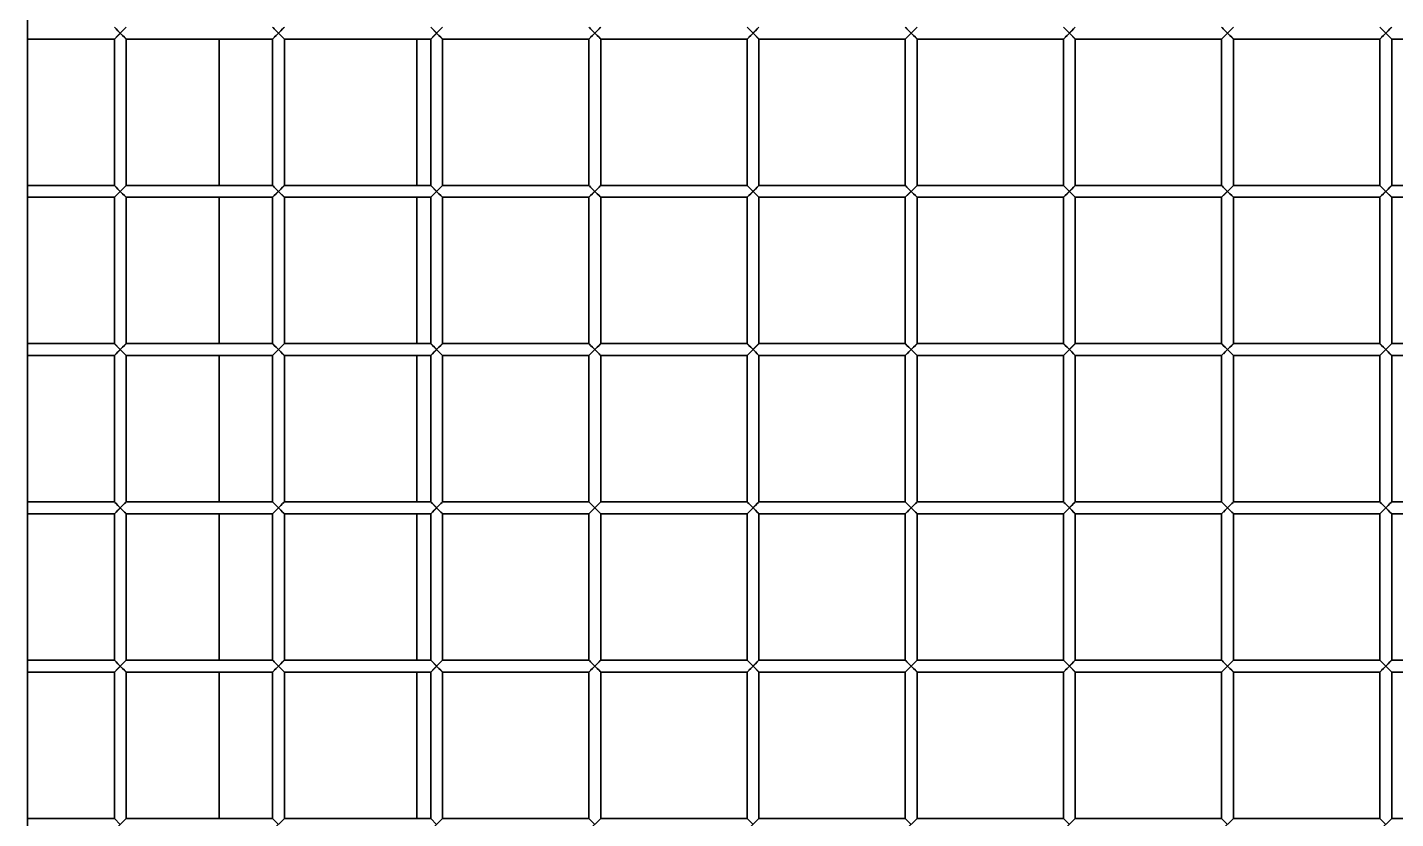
# Model space of a CAD drawing. Header units: millimetres. Extents: x 32496 to 166256, y 3504 to 23939.
# Drawn here: x 69754.5 to 70100.5, y 14012.6 to 14212.6 of the extents above; entities that cross this region are included whole.
import ezdxf

# ---------------------------------------------------------------- set-up
doc = ezdxf.new("R2010")
doc.units = ezdxf.units.MM
doc.layers.get('0').update_dxf_attribs({"lineweight": 35})

# ---------------------------------------------------------------- blocks, each defined once
blk = doc.blocks.new('8-1250')
at = {"linetype": 'Continuous'}
for p, q in [((-3291.63, -32393.79), (-3291.63, -33324.79)), ((-3269.63, -32761.79), (-3266.63, -32758.79)), ((-3269.63, -32758.79), (-3268.13, -32760.29)), ((-3229.63, -32761.79), (-3226.63, -32758.79)), ((-3229.63, -32758.79), (-3228.13, -32760.29)), ((-3189.63, -32761.79), (-3186.63, -32758.79)), ((-3189.63, -32758.79), (-3188.13, -32760.29)), ((-3149.63, -32761.79), (-3146.63, -32758.79)), ((-3149.63, -32758.79), (-3148.13, -32760.29)), ((-3109.63, -32761.79), (-3106.63, -32758.79)), ((-3109.63, -32758.79), (-3108.13, -32760.29)), ((-3069.63, -32761.79), (-3066.63, -32758.79)), ((-3069.63, -32758.79), (-3068.13, -32760.29)), ((-3029.63, -32761.79), (-3026.63, -32758.79)), ((-3029.63, -32758.79), (-3028.13, -32760.29)), ((-2989.63, -32761.79), (-2986.63, -32758.79)), ((-2989.63, -32758.79), (-2988.13, -32760.29)), ((-2949.63, -32761.79), (-2946.63, -32758.79)), ((-2949.63, -32758.79), (-2948.13, -32760.29)), ((-3291.63, -32761.79), (-3269.63, -32761.79)), ((-3269.63, -32761.79), (-3269.63, -32798.79)), ((-3266.63, -32761.79), (-3268.13, -32760.29)), ((-3266.63, -32761.79), (-3266.63, -32798.79)), ((-3266.63, -32761.79), (-3229.63, -32761.79)), ((-3243.13, -32798.79), (-3243.13, -32761.79)), ((-3229.63, -32761.79), (-3229.63, -32798.79)), ((-3226.63, -32761.79), (-3228.13, -32760.29)), ((-3226.63, -32761.79), (-3226.63, -32798.79)), ((-3226.63, -32761.79), (-3189.63, -32761.79)), ((-3193.13, -32761.79), (-3193.13, -32798.79)), ((-3189.63, -32761.79), (-3189.63, -32798.79)), ((-3186.63, -32761.79), (-3188.13, -32760.29)), ((-3186.63, -32761.79), (-3186.63, -32798.79)), ((-3186.63, -32761.79), (-3149.63, -32761.79)), ((-3149.63, -32761.79), (-3149.63, -32798.79)), ((-3146.63, -32761.79), (-3148.13, -32760.29)), ((-3146.63, -32761.79), (-3146.63, -32798.79)), ((-3146.63, -32761.79), (-3109.63, -32761.79)), ((-3109.63, -32761.79), (-3109.63, -32798.79)), ((-3106.63, -32761.79), (-3108.13, -32760.29)), ((-3106.63, -32761.79), (-3106.63, -32798.79)), ((-3106.63, -32761.79), (-3069.63, -32761.79)), ((-3069.63, -32761.79), (-3069.63, -32798.79)), ((-3066.63, -32761.79), (-3068.13, -32760.29)), ((-3066.63, -32761.79), (-3066.63, -32798.79)), ((-3066.63, -32761.79), (-3029.63, -32761.79)), ((-3029.63, -32761.79), (-3029.63, -32798.79)), ((-3026.63, -32761.79), (-3028.13, -32760.29)), ((-3026.63, -32761.79), (-3026.63, -32798.79)), ((-3026.63, -32761.79), (-2989.63, -32761.79)), ((-2989.63, -32761.79), (-2989.63, -32798.79)), ((-2986.63, -32761.79), (-2988.13, -32760.29)), ((-2986.63, -32761.79), (-2986.63, -32798.79)), ((-2986.63, -32761.79), (-2949.63, -32761.79)), ((-2949.63, -32761.79), (-2949.63, -32798.79)), ((-2946.63, -32761.79), (-2948.13, -32760.29)), ((-2946.63, -32761.79), (-2946.63, -32798.79)), ((-2946.63, -32761.79), (-2909.63, -32761.79)), ((-3291.63, -32798.79), (-3269.63, -32798.79)), ((-3269.63, -32801.79), (-3266.63, -32798.79)), ((-3269.63, -32798.79), (-3268.13, -32800.29)), ((-3266.63, -32801.79), (-3268.13, -32800.29)), ((-3266.63, -32798.79), (-3229.63, -32798.79)), ((-3229.63, -32801.79), (-3226.63, -32798.79)), ((-3229.63, -32798.79), (-3228.13, -32800.29)), ((-3226.63, -32801.79), (-3228.13, -32800.29)), ((-3226.63, -32798.79), (-3189.63, -32798.79)), ((-3189.63, -32801.79), (-3186.63, -32798.79)), ((-3189.63, -32798.79), (-3188.13, -32800.29)), ((-3186.63, -32801.79), (-3188.13, -32800.29)), ((-3186.63, -32798.79), (-3149.63, -32798.79)), ((-3149.63, -32801.79), (-3146.63, -32798.79)), ((-3149.63, -32798.79), (-3148.13, -32800.29)), ((-3146.63, -32801.79), (-3148.13, -32800.29)), ((-3146.63, -32798.79), (-3109.63, -32798.79)), ((-3109.63, -32801.79), (-3106.63, -32798.79)), ((-3109.63, -32798.79), (-3108.13, -32800.29)), ((-3106.63, -32801.79), (-3108.13, -32800.29)), ((-3106.63, -32798.79), (-3069.63, -32798.79)), ((-3069.63, -32801.79), (-3066.63, -32798.79)), ((-3069.63, -32798.79), (-3068.13, -32800.29)), ((-3066.63, -32801.79), (-3068.13, -32800.29)), ((-3066.63, -32798.79), (-3029.63, -32798.79)), ((-3029.63, -32801.79), (-3026.63, -32798.79)), ((-3029.63, -32798.79), (-3028.13, -32800.29)), ((-3026.63, -32801.79), (-3028.13, -32800.29)), ((-3026.63, -32798.79), (-2989.63, -32798.79)), ((-2989.63, -32801.79), (-2986.63, -32798.79)), ((-2989.63, -32798.79), (-2988.13, -32800.29)), ((-2986.63, -32801.79), (-2988.13, -32800.29)), ((-2986.63, -32798.79), (-2949.63, -32798.79)), ((-2949.63, -32801.79), (-2946.63, -32798.79)), ((-2949.63, -32798.79), (-2948.13, -32800.29)), ((-2946.63, -32801.79), (-2948.13, -32800.29)), ((-2946.63, -32798.79), (-2909.63, -32798.79)), ((-3291.63, -32801.79), (-3269.63, -32801.79)), ((-3269.63, -32801.79), (-3269.63, -32838.79)), ((-3266.63, -32801.79), (-3266.63, -32838.79)), ((-3266.63, -32801.79), (-3229.63, -32801.79)), ((-3243.13, -32838.79), (-3243.13, -32801.79)), ((-3229.63, -32801.79), (-3229.63, -32838.79)), ((-3226.63, -32801.79), (-3226.63, -32838.79)), ((-3226.63, -32801.79), (-3189.63, -32801.79)), ((-3193.13, -32801.79), (-3193.13, -32838.79)), ((-3189.63, -32801.79), (-3189.63, -32838.79)), ((-3186.63, -32801.79), (-3186.63, -32838.79)), ((-3186.63, -32801.79), (-3149.63, -32801.79)), ((-3149.63, -32801.79), (-3149.63, -32838.79)), ((-3146.63, -32801.79), (-3146.63, -32838.79)), ((-3146.63, -32801.79), (-3109.63, -32801.79)), ((-3109.63, -32801.79), (-3109.63, -32838.79)), ((-3106.63, -32801.79), (-3106.63, -32838.79)), ((-3106.63, -32801.79), (-3069.63, -32801.79)), ((-3069.63, -32801.79), (-3069.63, -32838.79)), ((-3066.63, -32801.79), (-3066.63, -32838.79)), ((-3066.63, -32801.79), (-3029.63, -32801.79)), ((-3029.63, -32801.79), (-3029.63, -32838.79)), ((-3026.63, -32801.79), (-3026.63, -32838.79)), ((-3026.63, -32801.79), (-2989.63, -32801.79)), ((-2989.63, -32801.79), (-2989.63, -32838.79)), ((-2986.63, -32801.79), (-2986.63, -32838.79)), ((-2986.63, -32801.79), (-2949.63, -32801.79)), ((-2949.63, -32801.79), (-2949.63, -32838.79)), ((-2946.63, -32801.79), (-2946.63, -32838.79)), ((-2946.63, -32801.79), (-2909.63, -32801.79)), ((-3291.63, -32838.79), (-3269.63, -32838.79)), ((-3269.63, -32841.79), (-3266.63, -32838.79)), ((-3269.63, -32838.79), (-3268.13, -32840.29)), ((-3266.63, -32838.79), (-3229.63, -32838.79)), ((-3229.63, -32841.79), (-3226.63, -32838.79)), ((-3229.63, -32838.79), (-3228.13, -32840.29)), ((-3226.63, -32838.79), (-3189.63, -32838.79)), ((-3189.63, -32841.79), (-3186.63, -32838.79)), ((-3189.63, -32838.79), (-3188.13, -32840.29)), ((-3186.63, -32838.79), (-3149.63, -32838.79)), ((-3149.63, -32841.79), (-3146.63, -32838.79)), ((-3149.63, -32838.79), (-3148.13, -32840.29)), ((-3146.63, -32838.79), (-3109.63, -32838.79)), ((-3109.63, -32841.79), (-3106.63, -32838.79)), ((-3109.63, -32838.79), (-3108.13, -32840.29)), ((-3106.63, -32838.79), (-3069.63, -32838.79)), ((-3069.63, -32841.79), (-3066.63, -32838.79)), ((-3069.63, -32838.79), (-3068.13, -32840.29)), ((-3066.63, -32838.79), (-3029.63, -32838.79)), ((-3029.63, -32841.79), (-3026.63, -32838.79)), ((-3029.63, -32838.79), (-3028.13, -32840.29)), ((-3026.63, -32838.79), (-2989.63, -32838.79)), ((-2989.63, -32841.79), (-2986.63, -32838.79)), ((-2989.63, -32838.79), (-2988.13, -32840.29)), ((-2986.63, -32838.79), (-2949.63, -32838.79)), ((-2949.63, -32841.79), (-2946.63, -32838.79)), ((-2949.63, -32838.79), (-2948.13, -32840.29)), ((-2946.63, -32838.79), (-2909.63, -32838.79)), ((-3291.63, -32841.79), (-3269.63, -32841.79)), ((-3269.63, -32841.79), (-3269.63, -32878.79)), ((-3266.63, -32841.79), (-3268.13, -32840.29)), ((-3266.63, -32841.79), (-3266.63, -32878.79)), ((-3266.63, -32841.79), (-3229.63, -32841.79)), ((-3243.13, -32878.79), (-3243.13, -32841.79)), ((-3229.63, -32841.79), (-3229.63, -32878.79)), ((-3226.63, -32841.79), (-3228.13, -32840.29)), ((-3226.63, -32841.79), (-3226.63, -32878.79)), ((-3226.63, -32841.79), (-3189.63, -32841.79)), ((-3193.13, -32841.79), (-3193.13, -32878.79)), ((-3189.63, -32841.79), (-3189.63, -32878.79)), ((-3186.63, -32841.79), (-3188.13, -32840.29)), ((-3186.63, -32841.79), (-3186.63, -32878.79)), ((-3186.63, -32841.79), (-3149.63, -32841.79)), ((-3149.63, -32841.79), (-3149.63, -32878.79)), ((-3146.63, -32841.79), (-3148.13, -32840.29)), ((-3146.63, -32841.79), (-3146.63, -32878.79)), ((-3146.63, -32841.79), (-3109.63, -32841.79)), ((-3109.63, -32841.79), (-3109.63, -32878.79)), ((-3106.63, -32841.79), (-3108.13, -32840.29)), ((-3106.63, -32841.79), (-3106.63, -32878.79)), ((-3106.63, -32841.79), (-3069.63, -32841.79)), ((-3069.63, -32841.79), (-3069.63, -32878.79)), ((-3066.63, -32841.79), (-3068.13, -32840.29)), ((-3066.63, -32841.79), (-3066.63, -32878.79)), ((-3066.63, -32841.79), (-3029.63, -32841.79)), ((-3029.63, -32841.79), (-3029.63, -32878.79)), ((-3026.63, -32841.79), (-3028.13, -32840.29)), ((-3026.63, -32841.79), (-3026.63, -32878.79)), ((-3026.63, -32841.79), (-2989.63, -32841.79)), ((-2989.63, -32841.79), (-2989.63, -32878.79)), ((-2986.63, -32841.79), (-2988.13, -32840.29)), ((-2986.63, -32841.79), (-2986.63, -32878.79)), ((-2986.63, -32841.79), (-2949.63, -32841.79)), ((-2949.63, -32841.79), (-2949.63, -32878.79)), ((-2946.63, -32841.79), (-2948.13, -32840.29)), ((-2946.63, -32841.79), (-2946.63, -32878.79)), ((-2946.63, -32841.79), (-2909.63, -32841.79)), ((-3291.63, -32878.79), (-3269.63, -32878.79)), ((-3269.63, -32881.79), (-3266.63, -32878.79)), ((-3269.63, -32878.79), (-3268.13, -32880.29)), ((-3266.63, -32881.79), (-3268.13, -32880.29)), ((-3266.63, -32878.79), (-3229.63, -32878.79)), ((-3229.63, -32881.79), (-3226.63, -32878.79)), ((-3229.63, -32878.79), (-3228.13, -32880.29)), ((-3226.63, -32881.79), (-3228.13, -32880.29)), ((-3226.63, -32878.79), (-3189.63, -32878.79)), ((-3189.63, -32881.79), (-3186.63, -32878.79)), ((-3189.63, -32878.79), (-3188.13, -32880.29)), ((-3186.63, -32881.79), (-3188.13, -32880.29)), ((-3186.63, -32878.79), (-3149.63, -32878.79)), ((-3149.63, -32881.79), (-3146.63, -32878.79)), ((-3149.63, -32878.79), (-3148.13, -32880.29)), ((-3146.63, -32881.79), (-3148.13, -32880.29)), ((-3146.63, -32878.79), (-3109.63, -32878.79)), ((-3109.63, -32881.79), (-3106.63, -32878.79)), ((-3109.63, -32878.79), (-3108.13, -32880.29)), ((-3106.63, -32881.79), (-3108.13, -32880.29)), ((-3106.63, -32878.79), (-3069.63, -32878.79)), ((-3069.63, -32881.79), (-3066.63, -32878.79)), ((-3069.63, -32878.79), (-3068.13, -32880.29)), ((-3066.63, -32881.79), (-3068.13, -32880.29)), ((-3066.63, -32878.79), (-3029.63, -32878.79)), ((-3029.63, -32881.79), (-3026.63, -32878.79)), ((-3029.63, -32878.79), (-3028.13, -32880.29)), ((-3026.63, -32881.79), (-3028.13, -32880.29)), ((-3026.63, -32878.79), (-2989.63, -32878.79)), ((-2989.63, -32881.79), (-2986.63, -32878.79)), ((-2989.63, -32878.79), (-2988.13, -32880.29)), ((-2986.63, -32881.79), (-2988.13, -32880.29)), ((-2986.63, -32878.79), (-2949.63, -32878.79)), ((-2949.63, -32881.79), (-2946.63, -32878.79)), ((-2949.63, -32878.79), (-2948.13, -32880.29)), ((-2946.63, -32881.79), (-2948.13, -32880.29)), ((-2946.63, -32878.79), (-2909.63, -32878.79)), ((-3291.63, -32881.79), (-3269.63, -32881.79)), ((-3269.63, -32881.79), (-3269.63, -32918.79)), ((-3266.63, -32881.79), (-3266.63, -32918.79)), ((-3266.63, -32881.79), (-3229.63, -32881.79)), ((-3243.13, -32918.79), (-3243.13, -32881.79)), ((-3229.63, -32881.79), (-3229.63, -32918.79)), ((-3226.63, -32881.79), (-3226.63, -32918.79)), ((-3226.63, -32881.79), (-3189.63, -32881.79)), ((-3193.13, -32881.79), (-3193.13, -32918.79)), ((-3189.63, -32881.79), (-3189.63, -32918.79)), ((-3186.63, -32881.79), (-3186.63, -32918.79)), ((-3186.63, -32881.79), (-3149.63, -32881.79)), ((-3149.63, -32881.79), (-3149.63, -32918.79)), ((-3146.63, -32881.79), (-3146.63, -32918.79)), ((-3146.63, -32881.79), (-3109.63, -32881.79)), ((-3109.63, -32881.79), (-3109.63, -32918.79)), ((-3106.63, -32881.79), (-3106.63, -32918.79)), ((-3106.63, -32881.79), (-3069.63, -32881.79)), ((-3069.63, -32881.79), (-3069.63, -32918.79)), ((-3066.63, -32881.79), (-3066.63, -32918.79)), ((-3066.63, -32881.79), (-3029.63, -32881.79)), ((-3029.63, -32881.79), (-3029.63, -32918.79)), ((-3026.63, -32881.79), (-3026.63, -32918.79)), ((-3026.63, -32881.79), (-2989.63, -32881.79)), ((-2989.63, -32881.79), (-2989.63, -32918.79)), ((-2986.63, -32881.79), (-2986.63, -32918.79)), ((-2986.63, -32881.79), (-2949.63, -32881.79)), ((-2949.63, -32881.79), (-2949.63, -32918.79)), ((-2946.63, -32881.79), (-2946.63, -32918.79)), ((-2946.63, -32881.79), (-2909.63, -32881.79)), ((-3291.63, -32918.79), (-3269.63, -32918.79)), ((-3291.63, -32921.79), (-3269.63, -32921.79)), ((-3269.63, -32921.79), (-3266.63, -32918.79)), ((-3269.63, -32918.79), (-3268.13, -32920.29)), ((-3269.63, -32921.79), (-3269.63, -32958.79)), ((-3266.63, -32921.79), (-3268.13, -32920.29)), ((-3266.63, -32918.79), (-3229.63, -32918.79)), ((-3266.63, -32921.79), (-3266.63, -32958.79)), ((-3266.63, -32921.79), (-3229.63, -32921.79)), ((-3243.13, -32958.79), (-3243.13, -32921.79)), ((-3229.63, -32921.79), (-3226.63, -32918.79)), ((-3229.63, -32918.79), (-3228.13, -32920.29)), ((-3229.63, -32921.79), (-3229.63, -32958.79)), ((-3226.63, -32921.79), (-3228.13, -32920.29)), ((-3226.63, -32918.79), (-3189.63, -32918.79)), ((-3226.63, -32921.79), (-3226.63, -32958.79)), ((-3226.63, -32921.79), (-3189.63, -32921.79)), ((-3193.13, -32921.79), (-3193.13, -32958.79)), ((-3189.63, -32921.79), (-3186.63, -32918.79)), ((-3189.63, -32918.79), (-3188.13, -32920.29)), ((-3189.63, -32921.79), (-3189.63, -32958.79)), ((-3186.63, -32921.79), (-3188.13, -32920.29)), ((-3186.63, -32918.79), (-3149.63, -32918.79)), ((-3186.63, -32921.79), (-3186.63, -32958.79)), ((-3186.63, -32921.79), (-3149.63, -32921.79)), ((-3149.63, -32921.79), (-3146.63, -32918.79)), ((-3149.63, -32918.79), (-3148.13, -32920.29)), ((-3149.63, -32921.79), (-3149.63, -32958.79)), ((-3146.63, -32921.79), (-3148.13, -32920.29)), ((-3146.63, -32918.79), (-3109.63, -32918.79)), ((-3146.63, -32921.79), (-3146.63, -32958.79)), ((-3146.63, -32921.79), (-3109.63, -32921.79)), ((-3109.63, -32921.79), (-3106.63, -32918.79)), ((-3109.63, -32918.79), (-3108.13, -32920.29)), ((-3109.63, -32921.79), (-3109.63, -32958.79)), ((-3106.63, -32921.79), (-3108.13, -32920.29)), ((-3106.63, -32918.79), (-3069.63, -32918.79)), ((-3106.63, -32921.79), (-3106.63, -32958.79)), ((-3106.63, -32921.79), (-3069.63, -32921.79)), ((-3069.63, -32921.79), (-3066.63, -32918.79)), ((-3069.63, -32918.79), (-3068.13, -32920.29)), ((-3069.63, -32921.79), (-3069.63, -32958.79)), ((-3066.63, -32921.79), (-3068.13, -32920.29)), ((-3066.63, -32918.79), (-3029.63, -32918.79)), ((-3066.63, -32921.79), (-3066.63, -32958.79)), ((-3066.63, -32921.79), (-3029.63, -32921.79)), ((-3029.63, -32921.79), (-3026.63, -32918.79)), ((-3029.63, -32918.79), (-3028.13, -32920.29)), ((-3029.63, -32921.79), (-3029.63, -32958.79)), ((-3026.63, -32921.79), (-3028.13, -32920.29)), ((-3026.63, -32918.79), (-2989.63, -32918.79)), ((-3026.63, -32921.79), (-3026.63, -32958.79)), ((-3026.63, -32921.79), (-2989.63, -32921.79)), ((-2989.63, -32921.79), (-2986.63, -32918.79)), ((-2989.63, -32918.79), (-2988.13, -32920.29)), ((-2989.63, -32921.79), (-2989.63, -32958.79)), ((-2986.63, -32921.79), (-2988.13, -32920.29)), ((-2986.63, -32918.79), (-2949.63, -32918.79)), ((-2986.63, -32921.79), (-2986.63, -32958.79)), ((-2986.63, -32921.79), (-2949.63, -32921.79)), ((-2949.63, -32921.79), (-2946.63, -32918.79)), ((-2949.63, -32918.79), (-2948.13, -32920.29)), ((-2949.63, -32921.79), (-2949.63, -32958.79)), ((-2946.63, -32921.79), (-2948.13, -32920.29)), ((-2946.63, -32918.79), (-2909.63, -32918.79)), ((-2946.63, -32921.79), (-2946.63, -32958.79)), ((-2946.63, -32921.79), (-2909.63, -32921.79)), ((-3291.63, -32958.79), (-3269.63, -32958.79)), ((-3269.63, -32961.79), (-3266.63, -32958.79)), ((-3269.63, -32958.79), (-3268.13, -32960.29)), ((-3266.63, -32958.79), (-3229.63, -32958.79)), ((-3229.63, -32961.79), (-3226.63, -32958.79)), ((-3229.63, -32958.79), (-3228.13, -32960.29)), ((-3226.63, -32958.79), (-3189.63, -32958.79)), ((-3189.63, -32961.79), (-3186.63, -32958.79)), ((-3189.63, -32958.79), (-3188.13, -32960.29)), ((-3186.63, -32958.79), (-3149.63, -32958.79)), ((-3149.63, -32961.79), (-3146.63, -32958.79)), ((-3149.63, -32958.79), (-3148.13, -32960.29)), ((-3146.63, -32958.79), (-3109.63, -32958.79)), ((-3109.63, -32961.79), (-3106.63, -32958.79)), ((-3109.63, -32958.79), (-3108.13, -32960.29)), ((-3106.63, -32958.79), (-3069.63, -32958.79)), ((-3069.63, -32961.79), (-3066.63, -32958.79)), ((-3069.63, -32958.79), (-3068.13, -32960.29)), ((-3066.63, -32958.79), (-3029.63, -32958.79)), ((-3029.63, -32961.79), (-3026.63, -32958.79)), ((-3029.63, -32958.79), (-3028.13, -32960.29)), ((-3026.63, -32958.79), (-2989.63, -32958.79)), ((-2989.63, -32961.79), (-2986.63, -32958.79)), ((-2989.63, -32958.79), (-2988.13, -32960.29)), ((-2986.63, -32958.79), (-2949.63, -32958.79)), ((-2949.63, -32961.79), (-2946.63, -32958.79)), ((-2949.63, -32958.79), (-2948.13, -32960.29)), ((-2946.63, -32958.79), (-2909.63, -32958.79))]:
    blk.add_line(p, q, dxfattribs=at)
for points in [[(-3269.51, -32758.9), (-3269.2, -32759.22), (-3268.71, -32759.71), (-3267.54, -32760.88)], [(-3268.13, -32760.29), (-3267.54, -32759.7), (-3267.07, -32759.23), (-3266.74, -32758.9)], [(-3229.51, -32758.9), (-3229.2, -32759.22), (-3228.71, -32759.71), (-3227.54, -32760.88)], [(-3228.13, -32760.29), (-3227.54, -32759.7), (-3227.07, -32759.23), (-3226.74, -32758.9)], [(-3189.51, -32758.9), (-3189.2, -32759.22), (-3188.71, -32759.71), (-3187.54, -32760.88)], [(-3188.13, -32760.29), (-3187.54, -32759.7), (-3187.07, -32759.23), (-3186.74, -32758.9)], [(-3149.51, -32758.9), (-3149.2, -32759.22), (-3148.71, -32759.71), (-3147.54, -32760.88)], [(-3148.13, -32760.29), (-3147.54, -32759.7), (-3147.07, -32759.23), (-3146.74, -32758.9)], [(-3109.51, -32758.9), (-3109.2, -32759.22), (-3108.71, -32759.71), (-3107.54, -32760.88)], [(-3108.13, -32760.29), (-3107.54, -32759.7), (-3107.07, -32759.23), (-3106.74, -32758.9)], [(-3069.51, -32758.9), (-3069.2, -32759.22), (-3068.71, -32759.71), (-3067.54, -32760.88)], [(-3068.13, -32760.29), (-3067.54, -32759.7), (-3067.07, -32759.23), (-3066.74, -32758.9)], [(-3029.51, -32758.9), (-3029.2, -32759.22), (-3028.71, -32759.71), (-3027.54, -32760.88)], [(-3028.13, -32760.29), (-3027.54, -32759.7), (-3027.07, -32759.23), (-3026.74, -32758.9)], [(-2989.51, -32758.9), (-2989.2, -32759.22), (-2988.71, -32759.71), (-2987.54, -32760.88)], [(-2988.13, -32760.29), (-2987.54, -32759.7), (-2987.07, -32759.23), (-2986.74, -32758.9)], [(-2949.51, -32758.9), (-2949.2, -32759.22), (-2948.71, -32759.71), (-2947.54, -32760.88)], [(-2948.13, -32760.29), (-2947.54, -32759.7), (-2947.07, -32759.23), (-2946.74, -32758.9)], [(-3268.13, -32760.29), (-3268.72, -32760.88), (-3269.19, -32761.35)], [(-3266.74, -32761.67), (-3267.07, -32761.35), (-3267.54, -32760.88)], [(-3228.13, -32760.29), (-3228.72, -32760.88), (-3229.19, -32761.35)], [(-3226.74, -32761.67), (-3227.07, -32761.35), (-3227.54, -32760.88)], [(-3188.13, -32760.29), (-3188.72, -32760.88), (-3189.19, -32761.35)], [(-3186.74, -32761.67), (-3187.07, -32761.35), (-3187.54, -32760.88)], [(-3148.13, -32760.29), (-3148.72, -32760.88), (-3149.19, -32761.35)], [(-3146.74, -32761.67), (-3147.07, -32761.35), (-3147.54, -32760.88)], [(-3108.13, -32760.29), (-3108.72, -32760.88), (-3109.19, -32761.35)], [(-3106.74, -32761.67), (-3107.07, -32761.35), (-3107.54, -32760.88)], [(-3068.13, -32760.29), (-3068.72, -32760.88), (-3069.19, -32761.35)], [(-3066.74, -32761.67), (-3067.07, -32761.35), (-3067.54, -32760.88)], [(-3028.13, -32760.29), (-3028.72, -32760.88), (-3029.19, -32761.35)], [(-3026.74, -32761.67), (-3027.07, -32761.35), (-3027.54, -32760.88)], [(-2988.13, -32760.29), (-2988.72, -32760.88), (-2989.19, -32761.35)], [(-2986.74, -32761.67), (-2987.07, -32761.35), (-2987.54, -32760.88)], [(-2948.13, -32760.29), (-2948.72, -32760.88), (-2949.19, -32761.35)], [(-2946.74, -32761.67), (-2947.07, -32761.35), (-2947.54, -32760.88)], [(-3269.51, -32798.9), (-3269.2, -32799.22), (-3268.71, -32799.71), (-3267.54, -32800.88)], [(-3268.13, -32800.29), (-3268.72, -32800.88), (-3269.19, -32801.35)], [(-3268.13, -32800.29), (-3267.54, -32799.7), (-3267.07, -32799.23), (-3266.74, -32798.9)], [(-3229.51, -32798.9), (-3229.2, -32799.22), (-3228.71, -32799.71), (-3227.54, -32800.88)], [(-3228.13, -32800.29), (-3228.72, -32800.88), (-3229.19, -32801.35)], [(-3228.13, -32800.29), (-3227.54, -32799.7), (-3227.07, -32799.23), (-3226.74, -32798.9)], [(-3189.51, -32798.9), (-3189.2, -32799.22), (-3188.71, -32799.71), (-3187.54, -32800.88)], [(-3188.13, -32800.29), (-3188.72, -32800.88), (-3189.19, -32801.35)], [(-3188.13, -32800.29), (-3187.54, -32799.7), (-3187.07, -32799.23), (-3186.74, -32798.9)], [(-3149.51, -32798.9), (-3149.2, -32799.22), (-3148.71, -32799.71), (-3147.54, -32800.88)], [(-3148.13, -32800.29), (-3148.72, -32800.88), (-3149.19, -32801.35)], [(-3148.13, -32800.29), (-3147.54, -32799.7), (-3147.07, -32799.23), (-3146.74, -32798.9)], [(-3109.51, -32798.9), (-3109.2, -32799.22), (-3108.71, -32799.71), (-3107.54, -32800.88)], [(-3108.13, -32800.29), (-3108.72, -32800.88), (-3109.19, -32801.35)], [(-3108.13, -32800.29), (-3107.54, -32799.7), (-3107.07, -32799.23), (-3106.74, -32798.9)], [(-3069.51, -32798.9), (-3069.2, -32799.22), (-3068.71, -32799.71), (-3067.54, -32800.88)], [(-3068.13, -32800.29), (-3068.72, -32800.88), (-3069.19, -32801.35)], [(-3068.13, -32800.29), (-3067.54, -32799.7), (-3067.07, -32799.23), (-3066.74, -32798.9)], [(-3029.51, -32798.9), (-3029.2, -32799.22), (-3028.71, -32799.71), (-3027.54, -32800.88)], [(-3028.13, -32800.29), (-3028.72, -32800.88), (-3029.19, -32801.35)], [(-3028.13, -32800.29), (-3027.54, -32799.7), (-3027.07, -32799.23), (-3026.74, -32798.9)], [(-2989.51, -32798.9), (-2989.2, -32799.22), (-2988.71, -32799.71), (-2987.54, -32800.88)], [(-2988.13, -32800.29), (-2988.72, -32800.88), (-2989.19, -32801.35)], [(-2988.13, -32800.29), (-2987.54, -32799.7), (-2987.07, -32799.23), (-2986.74, -32798.9)], [(-2949.51, -32798.9), (-2949.2, -32799.22), (-2948.71, -32799.71), (-2947.54, -32800.88)], [(-2948.13, -32800.29), (-2948.72, -32800.88), (-2949.19, -32801.35)], [(-2948.13, -32800.29), (-2947.54, -32799.7), (-2947.07, -32799.23), (-2946.74, -32798.9)], [(-3266.74, -32801.67), (-3267.07, -32801.35), (-3267.54, -32800.88)], [(-3226.74, -32801.67), (-3227.07, -32801.35), (-3227.54, -32800.88)], [(-3186.74, -32801.67), (-3187.07, -32801.35), (-3187.54, -32800.88)], [(-3146.74, -32801.67), (-3147.07, -32801.35), (-3147.54, -32800.88)], [(-3106.74, -32801.67), (-3107.07, -32801.35), (-3107.54, -32800.88)], [(-3066.74, -32801.67), (-3067.07, -32801.35), (-3067.54, -32800.88)], [(-3026.74, -32801.67), (-3027.07, -32801.35), (-3027.54, -32800.88)], [(-2986.74, -32801.67), (-2987.07, -32801.35), (-2987.54, -32800.88)], [(-2946.74, -32801.67), (-2947.07, -32801.35), (-2947.54, -32800.88)], [(-3269.51, -32838.9), (-3269.2, -32839.22), (-3268.71, -32839.71), (-3267.54, -32840.88)], [(-3268.13, -32840.29), (-3268.72, -32840.88), (-3269.19, -32841.35)], [(-3268.13, -32840.29), (-3267.54, -32839.7), (-3267.07, -32839.23), (-3266.74, -32838.9)], [(-3266.74, -32841.67), (-3267.07, -32841.35), (-3267.54, -32840.88)], [(-3229.51, -32838.9), (-3229.2, -32839.22), (-3228.71, -32839.71), (-3227.54, -32840.88)], [(-3228.13, -32840.29), (-3228.72, -32840.88), (-3229.19, -32841.35)], [(-3228.13, -32840.29), (-3227.54, -32839.7), (-3227.07, -32839.23), (-3226.74, -32838.9)], [(-3226.74, -32841.67), (-3227.07, -32841.35), (-3227.54, -32840.88)], [(-3189.51, -32838.9), (-3189.2, -32839.22), (-3188.71, -32839.71), (-3187.54, -32840.88)], [(-3188.13, -32840.29), (-3188.72, -32840.88), (-3189.19, -32841.35)], [(-3188.13, -32840.29), (-3187.54, -32839.7), (-3187.07, -32839.23), (-3186.74, -32838.9)], [(-3186.74, -32841.67), (-3187.07, -32841.35), (-3187.54, -32840.88)], [(-3149.51, -32838.9), (-3149.2, -32839.22), (-3148.71, -32839.71), (-3147.54, -32840.88)], [(-3148.13, -32840.29), (-3148.72, -32840.88), (-3149.19, -32841.35)], [(-3148.13, -32840.29), (-3147.54, -32839.7), (-3147.07, -32839.23), (-3146.74, -32838.9)], [(-3146.74, -32841.67), (-3147.07, -32841.35), (-3147.54, -32840.88)], [(-3109.51, -32838.9), (-3109.2, -32839.22), (-3108.71, -32839.71), (-3107.54, -32840.88)], [(-3108.13, -32840.29), (-3108.72, -32840.88), (-3109.19, -32841.35)], [(-3108.13, -32840.29), (-3107.54, -32839.7), (-3107.07, -32839.23), (-3106.74, -32838.9)], [(-3106.74, -32841.67), (-3107.07, -32841.35), (-3107.54, -32840.88)], [(-3069.51, -32838.9), (-3069.2, -32839.22), (-3068.71, -32839.71), (-3067.54, -32840.88)], [(-3068.13, -32840.29), (-3068.72, -32840.88), (-3069.19, -32841.35)], [(-3068.13, -32840.29), (-3067.54, -32839.7), (-3067.07, -32839.23), (-3066.74, -32838.9)], [(-3066.74, -32841.67), (-3067.07, -32841.35), (-3067.54, -32840.88)], [(-3029.51, -32838.9), (-3029.2, -32839.22), (-3028.71, -32839.71), (-3027.54, -32840.88)], [(-3028.13, -32840.29), (-3028.72, -32840.88), (-3029.19, -32841.35)], [(-3028.13, -32840.29), (-3027.54, -32839.7), (-3027.07, -32839.23), (-3026.74, -32838.9)], [(-3026.74, -32841.67), (-3027.07, -32841.35), (-3027.54, -32840.88)], [(-2989.51, -32838.9), (-2989.2, -32839.22), (-2988.71, -32839.71), (-2987.54, -32840.88)], [(-2988.13, -32840.29), (-2988.72, -32840.88), (-2989.19, -32841.35)], [(-2988.13, -32840.29), (-2987.54, -32839.7), (-2987.07, -32839.23), (-2986.74, -32838.9)], [(-2986.74, -32841.67), (-2987.07, -32841.35), (-2987.54, -32840.88)], [(-2949.51, -32838.9), (-2949.2, -32839.22), (-2948.71, -32839.71), (-2947.54, -32840.88)], [(-2948.13, -32840.29), (-2948.72, -32840.88), (-2949.19, -32841.35)], [(-2948.13, -32840.29), (-2947.54, -32839.7), (-2947.07, -32839.23), (-2946.74, -32838.9)], [(-2946.74, -32841.67), (-2947.07, -32841.35), (-2947.54, -32840.88)], [(-3269.51, -32878.9), (-3269.2, -32879.22), (-3268.71, -32879.71), (-3267.54, -32880.88)], [(-3268.13, -32880.29), (-3268.72, -32880.88), (-3269.19, -32881.35)], [(-3268.13, -32880.29), (-3267.54, -32879.7), (-3267.07, -32879.23), (-3266.74, -32878.9)], [(-3229.51, -32878.9), (-3229.2, -32879.22), (-3228.71, -32879.71), (-3227.54, -32880.88)], [(-3228.13, -32880.29), (-3228.72, -32880.88), (-3229.19, -32881.35)], [(-3228.13, -32880.29), (-3227.54, -32879.7), (-3227.07, -32879.23), (-3226.74, -32878.9)], [(-3189.51, -32878.9), (-3189.2, -32879.22), (-3188.71, -32879.71), (-3187.54, -32880.88)], [(-3188.13, -32880.29), (-3188.72, -32880.88), (-3189.19, -32881.35)], [(-3188.13, -32880.29), (-3187.54, -32879.7), (-3187.07, -32879.23), (-3186.74, -32878.9)], [(-3149.51, -32878.9), (-3149.2, -32879.22), (-3148.71, -32879.71), (-3147.54, -32880.88)], [(-3148.13, -32880.29), (-3148.72, -32880.88), (-3149.19, -32881.35)], [(-3148.13, -32880.29), (-3147.54, -32879.7), (-3147.07, -32879.23), (-3146.74, -32878.9)], [(-3109.51, -32878.9), (-3109.2, -32879.22), (-3108.71, -32879.71), (-3107.54, -32880.88)], [(-3108.13, -32880.29), (-3108.72, -32880.88), (-3109.19, -32881.35)], [(-3108.13, -32880.29), (-3107.54, -32879.7), (-3107.07, -32879.23), (-3106.74, -32878.9)], [(-3069.51, -32878.9), (-3069.2, -32879.22), (-3068.71, -32879.71), (-3067.54, -32880.88)], [(-3068.13, -32880.29), (-3068.72, -32880.88), (-3069.19, -32881.35)], [(-3068.13, -32880.29), (-3067.54, -32879.7), (-3067.07, -32879.23), (-3066.74, -32878.9)], [(-3029.51, -32878.9), (-3029.2, -32879.22), (-3028.71, -32879.71), (-3027.54, -32880.88)], [(-3028.13, -32880.29), (-3028.72, -32880.88), (-3029.19, -32881.35)], [(-3028.13, -32880.29), (-3027.54, -32879.7), (-3027.07, -32879.23), (-3026.74, -32878.9)], [(-2989.51, -32878.9), (-2989.2, -32879.22), (-2988.71, -32879.71), (-2987.54, -32880.88)], [(-2988.13, -32880.29), (-2988.72, -32880.88), (-2989.19, -32881.35)], [(-2988.13, -32880.29), (-2987.54, -32879.7), (-2987.07, -32879.23), (-2986.74, -32878.9)], [(-2949.51, -32878.9), (-2949.2, -32879.22), (-2948.71, -32879.71), (-2947.54, -32880.88)], [(-2948.13, -32880.29), (-2948.72, -32880.88), (-2949.19, -32881.35)], [(-2948.13, -32880.29), (-2947.54, -32879.7), (-2947.07, -32879.23), (-2946.74, -32878.9)], [(-3266.74, -32881.67), (-3267.07, -32881.35), (-3267.54, -32880.88)], [(-3226.74, -32881.67), (-3227.07, -32881.35), (-3227.54, -32880.88)], [(-3186.74, -32881.67), (-3187.07, -32881.35), (-3187.54, -32880.88)], [(-3146.74, -32881.67), (-3147.07, -32881.35), (-3147.54, -32880.88)], [(-3106.74, -32881.67), (-3107.07, -32881.35), (-3107.54, -32880.88)], [(-3066.74, -32881.67), (-3067.07, -32881.35), (-3067.54, -32880.88)], [(-3026.74, -32881.67), (-3027.07, -32881.35), (-3027.54, -32880.88)], [(-2986.74, -32881.67), (-2987.07, -32881.35), (-2987.54, -32880.88)], [(-2946.74, -32881.67), (-2947.07, -32881.35), (-2947.54, -32880.88)], [(-3269.51, -32918.9), (-3269.2, -32919.22), (-3268.71, -32919.71), (-3267.54, -32920.88)], [(-3268.13, -32920.29), (-3268.72, -32920.88), (-3269.19, -32921.35)], [(-3268.13, -32920.29), (-3267.54, -32919.7), (-3267.07, -32919.23), (-3266.74, -32918.9)], [(-3266.74, -32921.67), (-3267.07, -32921.35), (-3267.54, -32920.88)], [(-3229.51, -32918.9), (-3229.2, -32919.22), (-3228.71, -32919.71), (-3227.54, -32920.88)], [(-3228.13, -32920.29), (-3228.72, -32920.88), (-3229.19, -32921.35)], [(-3228.13, -32920.29), (-3227.54, -32919.7), (-3227.07, -32919.23), (-3226.74, -32918.9)], [(-3226.74, -32921.67), (-3227.07, -32921.35), (-3227.54, -32920.88)], [(-3189.51, -32918.9), (-3189.2, -32919.22), (-3188.71, -32919.71), (-3187.54, -32920.88)], [(-3188.13, -32920.29), (-3188.72, -32920.88), (-3189.19, -32921.35)], [(-3188.13, -32920.29), (-3187.54, -32919.7), (-3187.07, -32919.23), (-3186.74, -32918.9)], [(-3186.74, -32921.67), (-3187.07, -32921.35), (-3187.54, -32920.88)], [(-3149.51, -32918.9), (-3149.2, -32919.22), (-3148.71, -32919.71), (-3147.54, -32920.88)], [(-3148.13, -32920.29), (-3148.72, -32920.88), (-3149.19, -32921.35)], [(-3148.13, -32920.29), (-3147.54, -32919.7), (-3147.07, -32919.23), (-3146.74, -32918.9)], [(-3146.74, -32921.67), (-3147.07, -32921.35), (-3147.54, -32920.88)], [(-3109.51, -32918.9), (-3109.2, -32919.22), (-3108.71, -32919.71), (-3107.54, -32920.88)], [(-3108.13, -32920.29), (-3108.72, -32920.88), (-3109.19, -32921.35)], [(-3108.13, -32920.29), (-3107.54, -32919.7), (-3107.07, -32919.23), (-3106.74, -32918.9)], [(-3106.74, -32921.67), (-3107.07, -32921.35), (-3107.54, -32920.88)], [(-3069.51, -32918.9), (-3069.2, -32919.22), (-3068.71, -32919.71), (-3067.54, -32920.88)], [(-3068.13, -32920.29), (-3068.72, -32920.88), (-3069.19, -32921.35)], [(-3068.13, -32920.29), (-3067.54, -32919.7), (-3067.07, -32919.23), (-3066.74, -32918.9)], [(-3066.74, -32921.67), (-3067.07, -32921.35), (-3067.54, -32920.88)], [(-3029.51, -32918.9), (-3029.2, -32919.22), (-3028.71, -32919.71), (-3027.54, -32920.88)], [(-3028.13, -32920.29), (-3028.72, -32920.88), (-3029.19, -32921.35)], [(-3028.13, -32920.29), (-3027.54, -32919.7), (-3027.07, -32919.23), (-3026.74, -32918.9)], [(-3026.74, -32921.67), (-3027.07, -32921.35), (-3027.54, -32920.88)], [(-2989.51, -32918.9), (-2989.2, -32919.22), (-2988.71, -32919.71), (-2987.54, -32920.88)], [(-2988.13, -32920.29), (-2988.72, -32920.88), (-2989.19, -32921.35)], [(-2988.13, -32920.29), (-2987.54, -32919.7), (-2987.07, -32919.23), (-2986.74, -32918.9)], [(-2986.74, -32921.67), (-2987.07, -32921.35), (-2987.54, -32920.88)], [(-2949.51, -32918.9), (-2949.2, -32919.22), (-2948.71, -32919.71), (-2947.54, -32920.88)], [(-2948.13, -32920.29), (-2948.72, -32920.88), (-2949.19, -32921.35)], [(-2948.13, -32920.29), (-2947.54, -32919.7), (-2947.07, -32919.23), (-2946.74, -32918.9)], [(-2946.74, -32921.67), (-2947.07, -32921.35), (-2947.54, -32920.88)]]:
    blk.add_lwpolyline(points, dxfattribs=at)

msp = doc.modelspace()

# ---------------------------------------------------------------- block references
at = {"color": 6}
msp.add_blockref('8-1250', (73046.131, 46971.457), dxfattribs=at)

doc.saveas('drawing.dxf')
